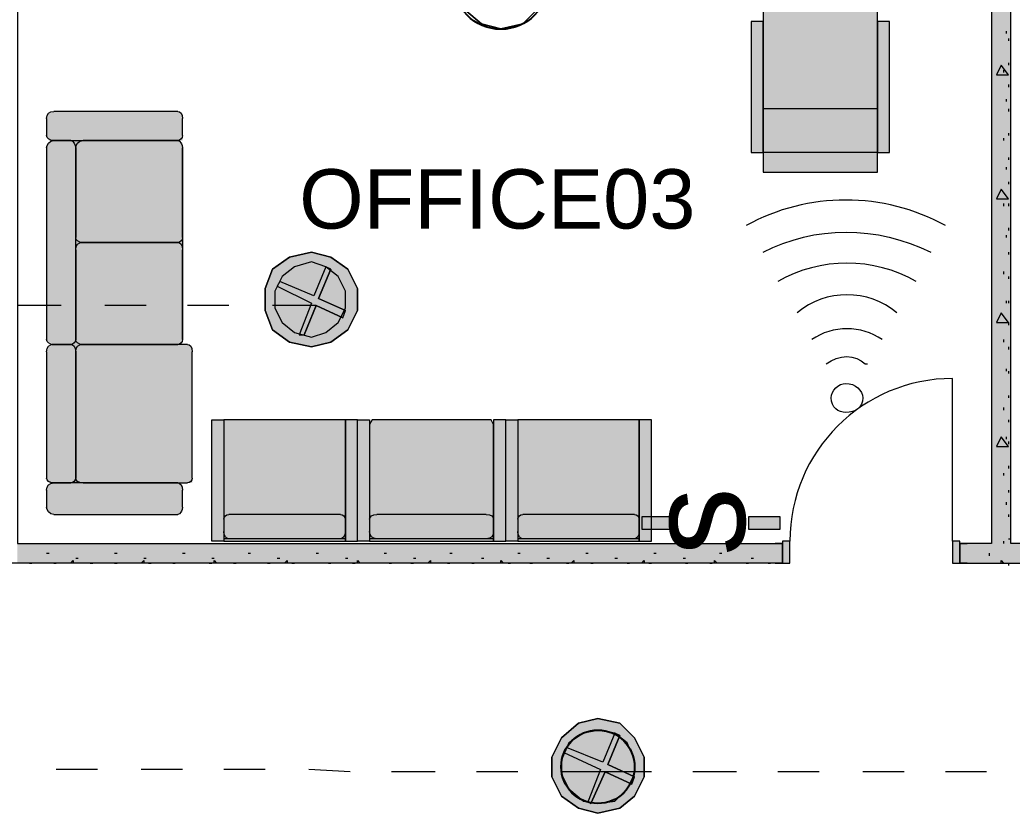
# Model space of a CAD drawing. Header units: inches. Extents: x 0.12 to 8.16, y 2.81 to 8.2.
# Drawn here: x 4.257 to 4.938, y 6.543 to 7.088 of the extents above; entities that cross this region are included whole.
import ezdxf

# ---------------------------------------------------------------- set-up
doc = ezdxf.new("R2010")
doc.units = ezdxf.units.IN
doc.header["$MEASUREMENT"] = 0
for name, color, linetype, true_color in [('PDF_Geometry', 7, 'Continuous', 0x029e21), ('PDF_Solid Fills', 7, 'Continuous', 0xffffff), ('PDF_Text', 7, 'Continuous', 0x5555ff)]:
    doc.layers.add(name, color=color, linetype=linetype, true_color=true_color)
doc.styles.add('PDF F2', font='arial.ttf')

msp = doc.modelspace()

# ---------------------------------------------------------------- hatches: boundary and pattern name
at = {"layer": 'PDF_Solid Fills', "transparency": 33554559}
for points in [[(4.365, 7.005), (4.28, 7.005), (4.27667, 7.005), (4.275, 7.00833), (4.275, 7.02), (4.27667, 7.02333), (4.28, 7.025), (4.365, 7.025), (4.36833, 7.02333), (4.36833, 7.02), (4.36833, 7.00833), (4.36833, 7.005)], [(4.295, 6.865), (4.28, 6.865), (4.27667, 6.86667), (4.275, 6.86833), (4.275, 7), (4.27667, 7.00333), (4.28, 7.005), (4.295, 7.005)], [(4.365, 6.865), (4.295, 6.865), (4.295, 7.005), (4.365, 7.005), (4.36833, 7.00333), (4.36833, 7), (4.36833, 6.86833), (4.36833, 6.86667)], [(4.45667, 6.87), (4.445, 6.87333), (4.43667, 6.88), (4.43167, 6.89), (4.43167, 6.90167), (4.43667, 6.91167), (4.445, 6.91833), (4.45667, 6.92167), (4.46667, 6.91833), (4.475, 6.91167), (4.48, 6.90167), (4.48, 6.89), (4.475, 6.88), (4.46667, 6.87333)], [(4.45667, 6.92167), (4.46667, 6.91833), (4.475, 6.91167), (4.48, 6.90167), (4.48, 6.89), (4.475, 6.88), (4.46667, 6.87333), (4.45667, 6.87), (4.445, 6.87333), (4.43667, 6.88), (4.43167, 6.89), (4.43167, 6.90167), (4.43667, 6.91167), (4.445, 6.91833)], [(4.295, 6.77), (4.28, 6.77), (4.27667, 6.77), (4.275, 6.77333), (4.275, 6.86), (4.27667, 6.86333), (4.28, 6.865), (4.295, 6.865)], [(4.37167, 6.77), (4.295, 6.77), (4.295, 6.865), (4.37167, 6.865), (4.375, 6.86333), (4.375, 6.86), (4.375, 6.77333), (4.375, 6.77)], [(4.48, 6.81), (4.48, 6.73), (4.39667, 6.73), (4.39667, 6.81), (4.39667, 6.81333), (4.4, 6.81333), (4.47667, 6.81333), (4.48, 6.81333)], [(4.58167, 6.81), (4.58167, 6.73), (4.49667, 6.73), (4.49667, 6.81), (4.49833, 6.81333), (4.50167, 6.81333), (4.57667, 6.81333), (4.58, 6.81333)], [(4.68167, 6.81), (4.68167, 6.73), (4.59833, 6.73), (4.59833, 6.81), (4.59833, 6.81333), (4.60167, 6.81333), (4.67833, 6.81333), (4.68167, 6.81333)], [(4.365, 6.74833), (4.28, 6.74833), (4.27667, 6.75), (4.275, 6.75333), (4.275, 6.765), (4.27667, 6.76833), (4.28, 6.77), (4.365, 6.77), (4.36833, 6.76833), (4.36833, 6.765), (4.36833, 6.75333), (4.36833, 6.75)], [(4.65333, 6.6), (4.665, 6.59833), (4.67333, 6.59167), (4.67833, 6.58), (4.67833, 6.57), (4.67333, 6.56), (4.665, 6.55167), (4.65333, 6.55), (4.64333, 6.55167), (4.63333, 6.56), (4.62833, 6.57), (4.62833, 6.58), (4.63333, 6.59167), (4.64333, 6.59833)]]:
    msp.add_hatch(color=256, dxfattribs=at).paths.add_polyline_path(points)
at = {"layer": 'PDF_Solid Fills', "true_color": 0xaaaaaa, "transparency": 33554559}
for points in [[(4.45667, 6.92833), (4.47, 6.925), (4.48167, 6.91667), (4.48833, 6.90333), (4.48833, 6.88833), (4.48167, 6.875), (4.47, 6.86667), (4.45667, 6.86333), (4.44167, 6.86667), (4.43, 6.875), (4.425, 6.88833), (4.425, 6.90333), (4.43, 6.91667), (4.44167, 6.925)], [(4.48, 6.88833), (4.47833, 6.88333), (4.46, 6.89167), (4.45167, 6.87167), (4.44833, 6.87167), (4.45667, 6.89333), (4.43333, 6.905), (4.435, 6.90833), (4.45833, 6.89833), (4.46667, 6.91833), (4.47, 6.91667), (4.46167, 6.89667)], [(4.65333, 6.60833), (4.66833, 6.605), (4.67833, 6.595), (4.685, 6.58167), (4.685, 6.56833), (4.67833, 6.555), (4.66833, 6.54667), (4.65333, 6.54333), (4.64, 6.54667), (4.62833, 6.555), (4.62167, 6.56833), (4.62167, 6.58167), (4.62833, 6.595), (4.64, 6.605)], [(4.67833, 6.56833), (4.67667, 6.56333), (4.65833, 6.57167), (4.64833, 6.55), (4.64667, 6.55167), (4.655, 6.57333), (4.63, 6.585), (4.63167, 6.58833), (4.65667, 6.57833), (4.665, 6.59833), (4.66833, 6.59667), (4.66, 6.57667)]]:
    msp.add_hatch(color=253, dxfattribs=at).paths.add_polyline_path(points)

# ---------------------------------------------------------------- linework, layer by layer
at = {"layer": 'PDF_Geometry', "color": 7, "lineweight": 9}
for points in [[(4.775, 6.715), (4.78, 6.715), (4.775, 6.715), (4.78, 6.715), (4.24167, 6.715), (4.24167, 6.72833), (4.24167, 7.29333), (4.255, 7.29333), (4.255, 6.72833), (4.78, 6.72833), (4.78, 6.715)], [(4.90167, 6.715), (4.90667, 6.715), (4.90167, 6.715), (4.90167, 6.72833), (4.90167, 6.715), (4.92333, 6.715), (4.95333, 6.715), (4.95333, 6.72833), (4.93667, 6.72833), (4.93667, 7.29333), (4.92333, 7.29333), (4.92333, 6.72833), (4.90167, 6.72833), (4.90667, 6.72833), (4.90167, 6.72833)], [(4.78, 6.72833), (4.775, 6.72833)], [(4.90667, 6.715), (4.90167, 6.715), (4.90167, 6.72833), (4.90667, 6.72833)]]:
    msp.add_lwpolyline(points, dxfattribs=at)
at = {"layer": 'PDF_Geometry', "color": 8, "lineweight": 13, "true_color": 0x7f7f7f}
for points in [[(4.58667, 7.14667), (4.57333, 7.14333), (4.56167, 7.135), (4.555, 7.12167), (4.555, 7.10667), (4.56167, 7.095), (4.57333, 7.085), (4.58667, 7.08167), (4.60167, 7.085), (4.61167, 7.095), (4.61833, 7.10667), (4.61833, 7.12167), (4.61167, 7.135), (4.60167, 7.14333)], [(4.45667, 6.92833), (4.44167, 6.925), (4.43, 6.91667), (4.425, 6.90333), (4.425, 6.88833), (4.43, 6.875), (4.44167, 6.86667), (4.45667, 6.86333), (4.47, 6.86667), (4.48167, 6.875), (4.48833, 6.88833), (4.48833, 6.90333), (4.48167, 6.91667), (4.47, 6.925)], [(4.45667, 6.87), (4.46667, 6.87333), (4.475, 6.88), (4.48, 6.89), (4.48, 6.90167), (4.475, 6.91167), (4.46667, 6.91833), (4.45667, 6.92167), (4.445, 6.91833), (4.43667, 6.91167), (4.43167, 6.90167), (4.43167, 6.89), (4.43667, 6.88), (4.445, 6.87333)], [(4.45667, 6.92167), (4.445, 6.91833), (4.43667, 6.91167), (4.43167, 6.90167), (4.43167, 6.89), (4.43667, 6.88), (4.445, 6.87333), (4.45667, 6.87), (4.46667, 6.87333), (4.475, 6.88), (4.48, 6.89), (4.48, 6.90167), (4.475, 6.91167), (4.46667, 6.91833)], [(4.48, 6.88833), (4.46167, 6.89667), (4.47, 6.91667), (4.46667, 6.91833), (4.45833, 6.89833), (4.435, 6.90833), (4.43333, 6.905), (4.45667, 6.89333), (4.44833, 6.87167), (4.45167, 6.87167), (4.46, 6.89167), (4.47833, 6.88333)], [(4.68333, 6.74667), (4.68333, 6.73833), (4.70333, 6.73833), (4.70333, 6.74667)], [(4.75667, 6.74667), (4.75667, 6.73833), (4.77833, 6.73833), (4.77833, 6.74667)], [(4.65333, 6.60833), (4.64, 6.605), (4.62833, 6.595), (4.62167, 6.58167), (4.62167, 6.56833), (4.62833, 6.555), (4.64, 6.54667), (4.65333, 6.54333), (4.66833, 6.54667), (4.67833, 6.555), (4.685, 6.56833), (4.685, 6.58167), (4.67833, 6.595), (4.66833, 6.605)], [(4.65333, 6.55), (4.665, 6.55167), (4.67333, 6.56), (4.67833, 6.57), (4.67833, 6.58), (4.67333, 6.59167), (4.665, 6.59833), (4.65333, 6.6), (4.64333, 6.59833), (4.63333, 6.59167), (4.62833, 6.58), (4.62833, 6.57), (4.63333, 6.56), (4.64333, 6.55167)], [(4.65333, 6.6), (4.64333, 6.59833), (4.63333, 6.59167), (4.62833, 6.58), (4.62833, 6.57), (4.63333, 6.56), (4.64333, 6.55167), (4.65333, 6.55), (4.665, 6.55167), (4.67333, 6.56), (4.67833, 6.57), (4.67833, 6.58), (4.67333, 6.59167), (4.665, 6.59833)], [(4.67833, 6.56833), (4.66, 6.57667), (4.66833, 6.59667), (4.665, 6.59833), (4.65667, 6.57833), (4.63167, 6.58833), (4.63, 6.585), (4.655, 6.57333), (4.64667, 6.55167), (4.64833, 6.55), (4.65833, 6.57167), (4.67667, 6.56333)]]:
    msp.add_lwpolyline(points, close=True, dxfattribs=at)
at = {"layer": 'PDF_Geometry', "color": 123, "lineweight": 13, "true_color": 0x71cebe}
for points in [[(4.58667, 7.14667), (4.60167, 7.14333), (4.61167, 7.135), (4.61833, 7.12167), (4.61833, 7.10667), (4.61167, 7.095), (4.60167, 7.085), (4.58667, 7.08167), (4.57333, 7.085), (4.56167, 7.095), (4.555, 7.10667), (4.555, 7.12167), (4.56167, 7.135), (4.57333, 7.14333)], [(4.45667, 6.92833), (4.47, 6.925), (4.48167, 6.91667), (4.48833, 6.90333), (4.48833, 6.88833), (4.48167, 6.875), (4.47, 6.86667), (4.45667, 6.86333), (4.44167, 6.86667), (4.43, 6.875), (4.425, 6.88833), (4.425, 6.90333), (4.43, 6.91667), (4.44167, 6.925)], [(4.45667, 6.92167), (4.445, 6.91833), (4.43667, 6.91167), (4.43167, 6.90167), (4.43167, 6.89), (4.43667, 6.88), (4.445, 6.87333), (4.45667, 6.87), (4.46667, 6.87333), (4.475, 6.88), (4.48, 6.89), (4.48, 6.90167), (4.475, 6.91167), (4.46667, 6.91833)], [(4.65333, 6.60833), (4.66833, 6.605), (4.67833, 6.595), (4.685, 6.58167), (4.685, 6.56833), (4.67833, 6.555), (4.66833, 6.54667), (4.65333, 6.54333), (4.64, 6.54667), (4.62833, 6.555), (4.62167, 6.56833), (4.62167, 6.58167), (4.62833, 6.595), (4.64, 6.605)], [(4.65333, 6.6), (4.64333, 6.59833), (4.63333, 6.59167), (4.62833, 6.58), (4.62833, 6.57), (4.63333, 6.56), (4.64333, 6.55167), (4.65333, 6.55), (4.665, 6.55167), (4.67333, 6.56), (4.67833, 6.57), (4.67833, 6.58), (4.67333, 6.59167), (4.665, 6.59833)]]:
    msp.add_lwpolyline(points, close=True, dxfattribs=at)
at = {"layer": 'PDF_Geometry', "lineweight": 9}
for points in [[(4.76667, 6.98333), (4.845, 6.98333), (4.845, 7.095), (4.76667, 7.095)], [(4.75833, 6.99667), (4.76667, 6.99667), (4.76667, 7.08667), (4.75833, 7.08667)], [(4.845, 6.99667), (4.85333, 6.99667), (4.85333, 7.08667), (4.845, 7.08667)], [(4.3, 7.005), (4.365, 7.005)], [(4.365, 6.935), (4.3, 6.935)], [(4.29167, 6.865), (4.28, 6.865)], [(4.365, 6.865), (4.3, 6.865)], [(4.295, 6.86), (4.295, 6.77333)], [(4.38833, 6.81333), (4.39667, 6.81333), (4.39667, 6.73), (4.38833, 6.73)], [(4.48, 6.81), (4.48, 6.81333), (4.47667, 6.81333), (4.4, 6.81333), (4.39667, 6.81333), (4.39667, 6.81), (4.39667, 6.73), (4.48, 6.73)], [(4.48833, 6.81333), (4.48, 6.81333), (4.48, 6.73), (4.48833, 6.73)], [(4.58167, 6.81), (4.58, 6.81333), (4.57667, 6.81333), (4.50167, 6.81333), (4.49833, 6.81333), (4.49667, 6.81), (4.49667, 6.73), (4.58167, 6.73)], [(4.59, 6.81333), (4.58167, 6.81333), (4.58167, 6.73), (4.59, 6.73)], [(4.68167, 6.81), (4.68167, 6.81333), (4.67833, 6.81333), (4.60167, 6.81333), (4.59833, 6.81333), (4.59833, 6.81), (4.59833, 6.73), (4.68167, 6.73)], [(4.69, 6.81333), (4.68167, 6.81333), (4.68167, 6.73), (4.69, 6.73)]]:
    msp.add_lwpolyline(points, close=True, dxfattribs=at)
at = {"layer": 'PDF_Geometry', "color": 85, "lineweight": 13, "true_color": 0x68b353}
for points in [[(4.93333, 7.08), (4.93333, 7.07833)], [(4.935, 7.075), (4.935, 7.07333)], [(4.935, 7.05833), (4.935, 7.05667)], [(4.93167, 7.05333), (4.93167, 7.05167)], [(4.935, 7.04333), (4.935, 7.04167)], [(4.93333, 7.03333), (4.93333, 7.03167)], [(4.935, 7.02667), (4.935, 7.025)], [(4.93167, 7.00667), (4.93167, 7.005)], [(4.935, 7.01), (4.935, 7.00833)], [(4.935, 6.99333), (4.935, 6.99167)], [(4.93333, 6.98667), (4.93333, 6.985)], [(4.935, 6.97667), (4.935, 6.975)], [(4.93167, 6.96167), (4.93167, 6.96)], [(4.935, 6.96167), (4.935, 6.96)], [(4.935, 6.945), (4.935, 6.94333)], [(4.93333, 6.94), (4.93333, 6.93833)], [(4.935, 6.92833), (4.935, 6.92667)], [(4.93167, 6.915), (4.93167, 6.91333)], [(4.935, 6.91167), (4.935, 6.91)], [(4.93333, 6.895), (4.93333, 6.89333)], [(4.935, 6.895), (4.935, 6.89333)], [(4.935, 6.88), (4.935, 6.87833)], [(4.93167, 6.86833), (4.93167, 6.86667)], [(4.935, 6.86333), (4.935, 6.86167)], [(4.93333, 6.84833), (4.93333, 6.84667)], [(4.935, 6.84667), (4.935, 6.845)], [(4.935, 6.83), (4.935, 6.82833)], [(4.93167, 6.82167), (4.93167, 6.82)], [(4.935, 6.81333), (4.935, 6.81167)], [(4.93333, 6.80167), (4.93333, 6.8)], [(4.935, 6.79833), (4.935, 6.79667)], [(4.935, 6.78167), (4.935, 6.78)], [(4.93167, 6.77667), (4.93167, 6.775)], [(4.935, 6.765), (4.935, 6.76333)], [(4.93333, 6.75667), (4.93333, 6.755)], [(4.935, 6.74833), (4.935, 6.74667)], [(4.93167, 6.73), (4.93167, 6.72833)], [(4.935, 6.73167), (4.93667, 6.73167)], [(4.275, 6.72167), (4.27667, 6.72167)], [(4.32167, 6.72167), (4.32333, 6.72167)], [(4.36833, 6.72167), (4.37, 6.72167)], [(4.41333, 6.72167), (4.415, 6.72167)], [(4.46, 6.72167), (4.46167, 6.72167)], [(4.50667, 6.72167), (4.50833, 6.72167)], [(4.55167, 6.72167), (4.55333, 6.72167)], [(4.59833, 6.72167), (4.6, 6.72167)], [(4.645, 6.72167), (4.64667, 6.72167)], [(4.69167, 6.72167), (4.69333, 6.72167)], [(4.73667, 6.72167), (4.73833, 6.72167)], [(4.92167, 6.72167), (4.92167, 6.72)], [(4.26333, 6.715), (4.265, 6.715)], [(4.28, 6.715), (4.28167, 6.715)], [(4.29167, 6.715), (4.29333, 6.71667), (4.29333, 6.715)], [(4.295, 6.71833), (4.29667, 6.71833)], [(4.305, 6.715), (4.30667, 6.715)], [(4.32167, 6.715), (4.32333, 6.715)], [(4.34, 6.715), (4.34167, 6.71667), (4.34167, 6.715)], [(4.34167, 6.71833), (4.34333, 6.71833)], [(4.345, 6.715), (4.34667, 6.715)], [(4.36167, 6.715), (4.36333, 6.715)], [(4.38667, 6.715), (4.38833, 6.715)], [(4.38833, 6.71833), (4.39, 6.71833)], [(4.39, 6.715), (4.39, 6.71667), (4.39167, 6.715)], [(4.40333, 6.715), (4.405, 6.715)], [(4.42667, 6.715), (4.42833, 6.715)], [(4.43333, 6.71833), (4.435, 6.71833)], [(4.43833, 6.715), (4.44, 6.71667), (4.44, 6.715)], [(4.44333, 6.715), (4.445, 6.715)], [(4.46833, 6.715), (4.47, 6.715)], [(4.48, 6.71833), (4.48167, 6.71833)], [(4.485, 6.715), (4.48667, 6.715)], [(4.48833, 6.715), (4.48833, 6.71667), (4.49, 6.715)], [(4.51, 6.715), (4.51167, 6.715)], [(4.525, 6.715), (4.52667, 6.715)], [(4.52667, 6.71833), (4.52833, 6.71833)], [(4.53667, 6.715), (4.53833, 6.71667), (4.53833, 6.715)], [(4.55, 6.715), (4.55167, 6.715)], [(4.56667, 6.715), (4.56833, 6.715)], [(4.57333, 6.71833), (4.575, 6.71833)], [(4.58667, 6.715), (4.58667, 6.71667), (4.58833, 6.715)], [(4.59167, 6.715), (4.59333, 6.715)], [(4.60667, 6.715), (4.60833, 6.715)], [(4.61833, 6.71833), (4.62, 6.71833)], [(4.63167, 6.715), (4.63333, 6.715)], [(4.635, 6.715), (4.63667, 6.71667), (4.63667, 6.715)], [(4.64833, 6.715), (4.65, 6.715)], [(4.665, 6.71833), (4.66667, 6.71833)], [(4.67333, 6.715), (4.675, 6.715)], [(4.68333, 6.715), (4.685, 6.71667), (4.685, 6.715)], [(4.68833, 6.715), (4.69, 6.715)], [(4.71167, 6.71833), (4.71333, 6.71833)], [(4.71333, 6.715), (4.715, 6.715)], [(4.73, 6.715), (4.73167, 6.715)], [(4.73333, 6.715), (4.73333, 6.71667), (4.735, 6.715)], [(4.755, 6.715), (4.75667, 6.715)], [(4.75833, 6.71833), (4.76, 6.71833)], [(4.77, 6.715), (4.77167, 6.715)], [(4.91833, 6.715), (4.92, 6.715)], [(4.93, 6.715), (4.93, 6.71667), (4.93167, 6.715)], [(4.935, 6.715), (4.935, 6.71333)]]:
    msp.add_lwpolyline(points, dxfattribs=at)
for points in [[(4.93, 7.05667), (4.92667, 7.05), (4.935, 7.05)], [(4.93, 6.97167), (4.92667, 6.965), (4.935, 6.965)], [(4.93, 6.88667), (4.92667, 6.88), (4.935, 6.88)], [(4.93, 6.80167), (4.92667, 6.795), (4.935, 6.795)]]:
    msp.add_lwpolyline(points, close=True, dxfattribs=at)
at = {"layer": 'PDF_Geometry', "lineweight": 9}
for points in [[(4.845, 7.02667), (4.76667, 7.02667)], [(4.275, 7.02), (4.275, 7.00833)], [(4.365, 7.025), (4.28, 7.025)], [(4.36833, 7.00833), (4.36833, 7.02)], [(4.275, 7), (4.275, 6.86833)], [(4.29167, 7.005), (4.28, 7.005), (4.365, 7.005)], [(4.295, 6.93), (4.295, 6.86833), (4.295, 7), (4.295, 6.93833)], [(4.295, 6.86833), (4.295, 7)], [(4.36833, 6.93833), (4.36833, 7), (4.36833, 6.86833), (4.36833, 6.93)], [(4.845, 6.99667), (4.76667, 6.99667)], [(4.37167, 6.865), (4.3, 6.865)], [(4.275, 6.86), (4.275, 6.77333)], [(4.375, 6.77333), (4.375, 6.86)], [(4.48833, 6.81333), (4.49667, 6.81333)], [(4.48833, 6.73), (4.48833, 6.81333)], [(4.49667, 6.81333), (4.49667, 6.73)], [(4.59, 6.81333), (4.59833, 6.81333)], [(4.59, 6.73), (4.59, 6.81333)], [(4.59833, 6.81333), (4.59833, 6.73)], [(4.365, 6.77), (4.28, 6.77), (4.29167, 6.77)], [(4.3, 6.77), (4.37167, 6.77)], [(4.275, 6.765), (4.275, 6.75333)], [(4.36833, 6.75333), (4.36833, 6.765)], [(4.28, 6.74833), (4.365, 6.74833)], [(4.47667, 6.74833), (4.4, 6.74833)], [(4.57667, 6.74833), (4.50167, 6.74833)], [(4.67833, 6.74833), (4.60167, 6.74833)], [(4.48, 6.73167), (4.39667, 6.73167)], [(4.49667, 6.73), (4.48833, 6.73)], [(4.58167, 6.73167), (4.49667, 6.73167)], [(4.59833, 6.73), (4.59, 6.73)], [(4.68167, 6.73167), (4.59833, 6.73167)]]:
    msp.add_lwpolyline(points, dxfattribs=at)
at = {"layer": 'PDF_Geometry', "color": 251, "lineweight": 9, "true_color": 0x6a6a6a}
for points in [[(4.46667, 6.91833), (4.45833, 6.89833), (4.435, 6.90833)], [(4.47, 6.91667), (4.46167, 6.89667), (4.48, 6.88833)], [(4.43333, 6.905), (4.45667, 6.89333), (4.44833, 6.87167)], [(4.47833, 6.88333), (4.46, 6.89167), (4.45167, 6.87167)], [(4.665, 6.59833), (4.65667, 6.57833), (4.63167, 6.58833)], [(4.66833, 6.59667), (4.66, 6.57667), (4.67833, 6.56833)], [(4.63, 6.585), (4.655, 6.57333), (4.64667, 6.55167)], [(4.67667, 6.56333), (4.65833, 6.57167), (4.64833, 6.55)]]:
    msp.add_lwpolyline(points, dxfattribs=at)
at = {"layer": 'PDF_Geometry', "color": 7, "lineweight": 13}
for points in [[(4.285, 6.89167), (4.255, 6.89167)], [(4.34333, 6.89167), (4.315, 6.89167)], [(4.4, 6.89167), (4.37167, 6.89167)], [(4.46, 6.89167), (4.43, 6.89167)], [(4.31, 6.57333), (4.28167, 6.57333)], [(4.36833, 6.57333), (4.34, 6.57333)], [(4.425, 6.57333), (4.39667, 6.57333)], [(4.48333, 6.57167), (4.455, 6.57333)], [(4.54167, 6.57167), (4.51167, 6.57167)], [(4.59833, 6.57167), (4.57, 6.57167)], [(4.69, 6.57167), (4.65833, 6.57167), (4.62833, 6.57167)], [(4.74833, 6.57167), (4.71833, 6.57167)], [(4.805, 6.57167), (4.77667, 6.57167)], [(4.86333, 6.57167), (4.835, 6.57167)], [(4.92, 6.57167), (4.89167, 6.57167)]]:
    msp.add_lwpolyline(points, dxfattribs=at)
at = {"layer": 'PDF_Geometry', "color": 30, "lineweight": 13, "true_color": 0xff6600}
msp.add_lwpolyline([(4.89667, 6.73), (4.89667, 6.84167, 0.414179), (4.785, 6.73)], format="xyb", dxfattribs=at)
at = {"layer": 'PDF_Geometry', "color": 251, "lineweight": 9, "true_color": 0x6a6a6a}
for points in [[(4.70333, 6.73833), (4.70333, 6.74667), (4.68333, 6.74667), (4.68333, 6.73833)], [(4.77833, 6.73833), (4.77833, 6.74667), (4.75667, 6.74667), (4.75667, 6.73833)]]:
    msp.add_lwpolyline(points, close=True, dxfattribs=at)
at = {"layer": 'PDF_Geometry', "color": 7, "lineweight": 9}
msp.add_lwpolyline([(4.775, 6.72833), (4.78, 6.72833), (4.78, 6.715), (4.78, 6.72833)], close=True, dxfattribs=at)
at = {"layer": 'PDF_Geometry', "color": 30, "lineweight": 9, "true_color": 0xff6600}
for points in [[(4.78, 6.715), (4.785, 6.715), (4.785, 6.73), (4.78, 6.73)], [(4.90167, 6.73), (4.89667, 6.73), (4.89667, 6.715), (4.90167, 6.715)]]:
    msp.add_lwpolyline(points, close=True, dxfattribs=at)
at = {"layer": 'PDF_Geometry', "color": 7, "lineweight": 25}
for centre, radius in [((4.58668, 7.11401), 0.03265), ((4.65324, 6.57518), 0.02518)]:
    msp.add_circle(centre, radius, dxfattribs=at)
at = {"layer": 'PDF_Geometry', "color": 5, "lineweight": 9}
for centre, radius, start, end in [((4.82333, 6.82201), 0.14215, 61.26879, 118.73121), ((4.82417, 6.82433), 0.0965, 60.51328, 119.48672), ((4.82417, 6.84622), 0.05294, 49.80939, 130.19061), ((4.82417, 6.83315), 0.04268, 55.51644, 124.48356)]:
    msp.add_arc(centre, radius, start, end, dxfattribs=at)
at = {"layer": 'PDF_Geometry', "lineweight": 9}
for points in [[(4.275, 7.02), (4.275, 7.02333), (4.27667, 7.025), (4.28, 7.025)], [(4.365, 7.025), (4.36667, 7.025), (4.36833, 7.02333), (4.36833, 7.02)], [(4.28, 7.005), (4.27667, 7.005), (4.275, 7.00667), (4.275, 7.00833)], [(4.36833, 7.00833), (4.36833, 7.00667), (4.36667, 7.005), (4.365, 7.005)], [(4.275, 7), (4.275, 7.00167), (4.27667, 7.005), (4.28, 7.005)], [(4.29167, 7.005), (4.29333, 7.005), (4.295, 7.00167), (4.295, 7)], [(4.295, 7), (4.295, 7.00167), (4.29667, 7.005), (4.3, 7.005)], [(4.295, 7), (4.295, 7.00167), (4.29667, 7.005), (4.3, 7.005)], [(4.365, 7.005), (4.36667, 7.005), (4.36833, 7.00167), (4.36833, 7)], [(4.365, 7.005), (4.36667, 7.005), (4.36833, 7.00167), (4.36833, 7)], [(4.3, 6.935), (4.29667, 6.935), (4.295, 6.93667), (4.295, 6.93833)], [(4.36833, 6.93833), (4.36833, 6.93667), (4.36667, 6.935), (4.365, 6.935)], [(4.295, 6.93), (4.295, 6.93333), (4.29667, 6.935), (4.3, 6.935)], [(4.365, 6.935), (4.36667, 6.935), (4.36833, 6.93333), (4.36833, 6.93)], [(4.28, 6.865), (4.27667, 6.865), (4.275, 6.86667), (4.275, 6.86833)], [(4.275, 6.86), (4.275, 6.86333), (4.27667, 6.865), (4.28, 6.865)], [(4.295, 6.86833), (4.295, 6.86667), (4.29333, 6.865), (4.29167, 6.865)], [(4.29167, 6.865), (4.29333, 6.865), (4.295, 6.86333), (4.295, 6.86)], [(4.3, 6.865), (4.29667, 6.865), (4.295, 6.86667), (4.295, 6.86833)], [(4.3, 6.865), (4.29667, 6.865), (4.295, 6.86667), (4.295, 6.86833)], [(4.295, 6.86), (4.295, 6.86333), (4.29667, 6.865), (4.3, 6.865)], [(4.36833, 6.86833), (4.36833, 6.86667), (4.36667, 6.865), (4.365, 6.865)], [(4.36833, 6.86833), (4.36833, 6.86667), (4.36667, 6.865), (4.365, 6.865)], [(4.37167, 6.865), (4.37333, 6.865), (4.375, 6.86333), (4.375, 6.86)], [(4.28, 6.77), (4.27667, 6.77), (4.275, 6.77167), (4.275, 6.77333)], [(4.275, 6.765), (4.275, 6.76833), (4.27667, 6.77), (4.28, 6.77)], [(4.295, 6.77333), (4.295, 6.77167), (4.29333, 6.77), (4.29167, 6.77)], [(4.3, 6.77), (4.29667, 6.77), (4.295, 6.77167), (4.295, 6.77333)], [(4.365, 6.77), (4.36667, 6.77), (4.36833, 6.76833), (4.36833, 6.765)], [(4.375, 6.77333), (4.375, 6.77167), (4.37333, 6.77), (4.37167, 6.77)], [(4.28, 6.74833), (4.27667, 6.74833), (4.275, 6.75167), (4.275, 6.75333)], [(4.36833, 6.75333), (4.36833, 6.75167), (4.36667, 6.74833), (4.365, 6.74833)], [(4.39667, 6.745), (4.39667, 6.74667), (4.39833, 6.74833), (4.4, 6.74833)], [(4.47667, 6.74833), (4.47833, 6.74833), (4.48, 6.74667), (4.48, 6.745)], [(4.49667, 6.745), (4.49667, 6.74667), (4.49833, 6.74833), (4.50167, 6.74833)], [(4.57667, 6.74833), (4.58, 6.74833), (4.58167, 6.74667), (4.58167, 6.745)], [(4.59833, 6.745), (4.59833, 6.74667), (4.6, 6.74833), (4.60167, 6.74833)], [(4.67833, 6.74833), (4.68, 6.74833), (4.68167, 6.74667), (4.68167, 6.745)], [(4.4, 6.73167), (4.39833, 6.73167), (4.39667, 6.73333), (4.39667, 6.73667)], [(4.48, 6.73667), (4.48, 6.73333), (4.47833, 6.73167), (4.47667, 6.73167)], [(4.50167, 6.73167), (4.49833, 6.73167), (4.49667, 6.73333), (4.49667, 6.73667)], [(4.58167, 6.73667), (4.58167, 6.73333), (4.58, 6.73167), (4.57667, 6.73167)], [(4.60167, 6.73167), (4.6, 6.73167), (4.59833, 6.73333), (4.59833, 6.73667)], [(4.68167, 6.73667), (4.68167, 6.73333), (4.68, 6.73167), (4.67833, 6.73167)]]:
    msp.add_open_spline(points, degree=3, dxfattribs=at)
at = {"layer": 'PDF_Geometry', "color": 5, "lineweight": 9}
for points in [[(4.76667, 6.92833), (4.80167, 6.94667), (4.845, 6.94667), (4.88167, 6.92833)], [(4.81, 6.85167), (4.81833, 6.85833), (4.83, 6.85833), (4.83667, 6.85167)], [(4.83667, 6.85167), (4.83667, 6.85167), (4.83667, 6.85167), (4.83833, 6.85167)], [(4.81333, 6.82833), (4.81333, 6.83333), (4.81833, 6.83833), (4.82333, 6.83833)], [(4.82333, 6.83833), (4.83, 6.83833), (4.835, 6.83333), (4.835, 6.82833)], [(4.82333, 6.81833), (4.81833, 6.81833), (4.81333, 6.82167), (4.81333, 6.82833)], [(4.835, 6.82833), (4.835, 6.82167), (4.83, 6.81833), (4.82333, 6.81833)]]:
    msp.add_open_spline(points, degree=3, dxfattribs=at)
at = {"layer": 'PDF_Solid Fills', "lineweight": 25, "transparency": 33554559}
for points in [[(4.92333, 7.29333), (4.93667, 7.29333), (4.92333, 6.72833), (4.93667, 6.72833)], [(4.76667, 7.095), (4.845, 7.095), (4.76667, 6.98333), (4.845, 6.98333)], [(4.75833, 7.08667), (4.76667, 7.08667), (4.75833, 6.99667), (4.76667, 6.99667)], [(4.845, 7.08667), (4.85333, 7.08667), (4.845, 6.99667), (4.85333, 6.99667)], [(4.38833, 6.81333), (4.39667, 6.81333), (4.38833, 6.73), (4.39667, 6.73)], [(4.48, 6.81333), (4.48833, 6.81333), (4.48, 6.73), (4.48833, 6.73)], [(4.48833, 6.81333), (4.49667, 6.81333), (4.48833, 6.73), (4.49667, 6.73)], [(4.58167, 6.81333), (4.59, 6.81333), (4.58167, 6.73), (4.59, 6.73)], [(4.59, 6.81333), (4.59833, 6.81333), (4.59, 6.73), (4.59833, 6.73)], [(4.68167, 6.81333), (4.69, 6.81333), (4.68167, 6.73), (4.69, 6.73)], [(4.255, 6.72833), (4.78, 6.72833), (4.255, 6.715), (4.78, 6.715)], [(4.78, 6.73), (4.785, 6.73), (4.78, 6.715), (4.785, 6.715)], [(4.89667, 6.73), (4.90167, 6.73), (4.89667, 6.715), (4.90167, 6.715)], [(4.90167, 6.72833), (4.92333, 6.72833), (4.90167, 6.715), (4.92333, 6.715)], [(4.92333, 6.72833), (4.93667, 6.72833), (4.92333, 6.715)], [(4.93667, 6.72833), (4.93667, 6.715), (4.92333, 6.715)], [(4.93667, 6.72833), (4.95333, 6.72833), (4.93667, 6.715), (4.95333, 6.715)]]:
    msp.add_solid(points, dxfattribs=at)
at = {"layer": 'PDF_Solid Fills', "color": 253, "lineweight": 25, "true_color": 0xaaaaaa, "transparency": 33554559}
for points in [[(4.68333, 6.74667), (4.70333, 6.74667), (4.68333, 6.73833), (4.70333, 6.73833)], [(4.75667, 6.74667), (4.77833, 6.74667), (4.75667, 6.73833), (4.77833, 6.73833)]]:
    msp.add_solid(points, dxfattribs=at)

# ---------------------------------------------------------------- texts
at = {"layer": 'PDF_Text', "insert": (4.44833, 6.96463), "char_height": 0.040723, "attachment_point": 4, "style": 'PDF F2'}
msp.add_mtext('OFFICE03', dxfattribs=at)
at = {"layer": 'PDF_Text', "insert": (4.72097, 6.71998), "char_height": 0.0672, "attachment_point": 4, "rotation": 89.89919, "style": 'PDF F2'}
msp.add_mtext('s', dxfattribs=at)

doc.saveas('drawing.dxf')
